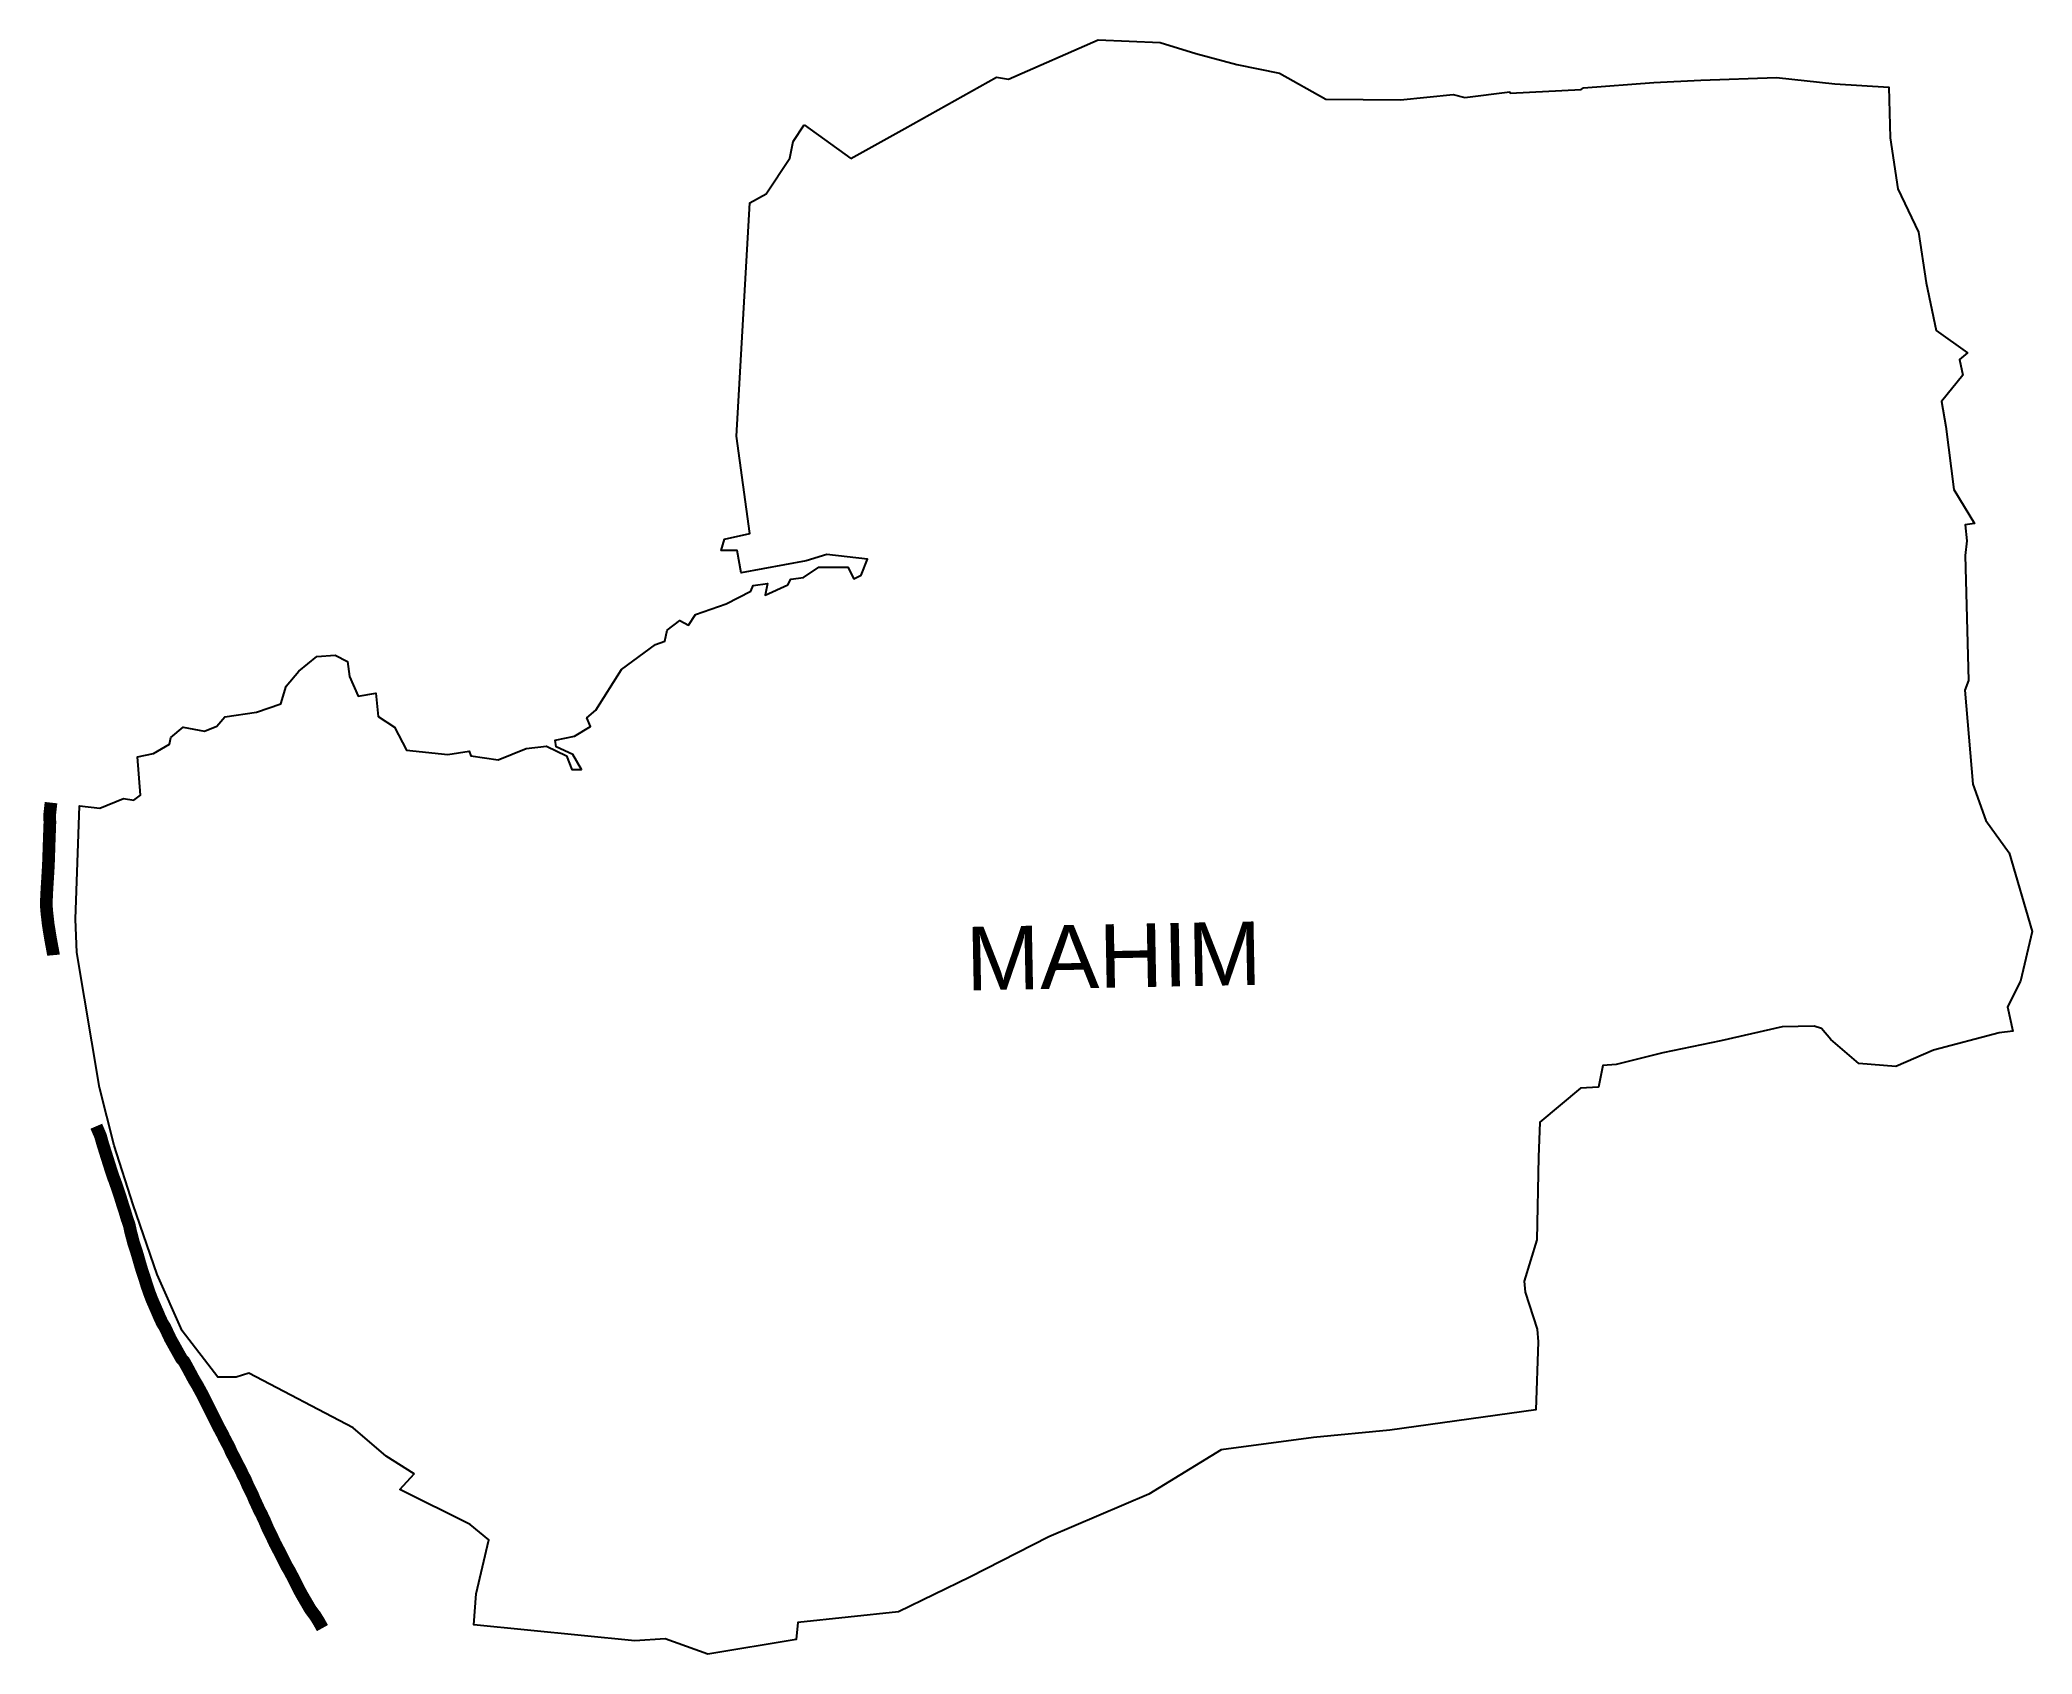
# Model space of a CAD drawing. Header units: metres. Extents: x 259979 to 267842, y 2171850 to 2178220.
import ezdxf

# ---------------------------------------------------------------- set-up
doc = ezdxf.new("R2010")
doc.units = ezdxf.units.M
for name, color, linetype in [('NATURALLY PROTECTED', 3, 'Continuous'), ('village', 3, 'Continuous'), ('VILLAGE NAME', 250, 'Continuous')]:
    doc.layers.add(name, color=color, linetype=linetype)

msp = doc.modelspace()

# ---------------------------------------------------------------- linework, layer by layer
at = {"color": 3}
msp.add_lwpolyline([(262995.6, 2177885.2), (263180.4, 2177752.6)], dxfattribs=at)
at = {"layer": 'NATURALLY PROTECTED', "color": 116, "true_color": 0x136734, "const_width": 50, "flags": 128}
for points in [[(260033.2, 2174608.2), (260032.9, 2174611.4), (260021.9, 2174670.5), (260012.4, 2174728.9), (260007.3, 2174773.8), (260004.4, 2174808.6), (260007.1, 2174865), (260010.7, 2174923.8), (260013.1, 2174964.4), (260014.7, 2175010.6), (260016.6, 2175069.1), (260018.8, 2175128.9), (260018.5, 2175166.2), (260023.4, 2175210)], [(260202.1, 2173933.1), (260218.5, 2173895.1), (260227.5, 2173863.2), (260239.7, 2173824.6), (260251.3, 2173787.7), (260262.5, 2173752.2), (260270.8, 2173728.1), (260274, 2173720.4), (260279.9, 2173703.6), (260291.3, 2173670.5), (260300.9, 2173640.3), (260306.9, 2173620.7), (260315, 2173596.1), (260323.1, 2173568.7), (260331.9, 2173544.1), (260337.6, 2173517.3), (260343.7, 2173494.3), (260348.5, 2173475.2), (260359.7, 2173441.6), (260368.3, 2173412.5), (260373.8, 2173392.7), (260381.5, 2173366.8), (260391.5, 2173337.2), (260401, 2173306), (260410.7, 2173277.7), (260420.7, 2173251.1), (260431.8, 2173225.6), (260443.4, 2173199.3), (260450.9, 2173181.5), (260462.3, 2173156.8), (260473, 2173139.9), (260494.3, 2173094.4), (260519.2, 2173049.8), (260538.8, 2173014.8), (260548.1, 2173005.1), (260562, 2172980), (260571.4, 2172962.6), (260587, 2172933.4), (260601.3, 2172909.8), (260616.9, 2172881.1), (260626.1, 2172863.1), (260635.8, 2172844.4), (260653, 2172809.1), (260669, 2172777), (260682.3, 2172750.6), (260698.7, 2172720.3), (260708.4, 2172700.6), (260723.5, 2172672.4), (260731.1, 2172656.5), (260734.6, 2172647.6), (260743.8, 2172630.2), (260756, 2172605.7), (260767.2, 2172584.9), (260781, 2172556.6), (260791, 2172537.2), (260801.7, 2172511.7), (260818.5, 2172478.8), (260828, 2172455.1), (260835.6, 2172439.7), (260845.4, 2172418), (260853.2, 2172403.5), (260865.7, 2172377.6), (260878.8, 2172346.2), (260892.8, 2172318.3), (260906.9, 2172287.7), (260923.4, 2172256.5), (260938.6, 2172226.4), (260952.3, 2172198.7), (260967.1, 2172174), (260984.9, 2172138.7), (260999, 2172110.5), (261011.3, 2172087.7), (261030, 2172055.6), (261047.1, 2172026), (261066.1, 2172001.1), (261080, 2171978.6), (261094.5, 2171952.5)]]:
    msp.add_lwpolyline(points, dxfattribs=at)
at = {"layer": 'village', "color": 3}
for points in [[(263180.4, 2177752.6, 0), (263392.9, 2177869.7, 0), (263754.9, 2178073.5, 0), (263802.3, 2178065.1, 0), (264156, 2178220.2, 0), (264401.1, 2178210.1, 0), (264541.6, 2178166.6, 0), (264703.5, 2178122.6, 0), (264871.9, 2178088.4, 0), (265053.8, 2177986.3, 0), (265349.1, 2177983.1, 0), (265557, 2178004.5, 0), (265603.1, 2177992.6, 0), (265780.5, 2178014.6, 0), (265782.1, 2178010.4, 0), (266061.4, 2178024.3, 0), (266071, 2178030.5, 0), (266348.8, 2178051.8, 0), (266534.8, 2178061.3, 0), (266833, 2178071.5, 0), (267063.5, 2178046.1, 0), (267275.8, 2178033.9, 0), (267281.8, 2177834, 0), (267312.3, 2177632, 0), (267393.6, 2177461.9, 0), (267423.4, 2177261.4, 0), (267463, 2177072.9, 0), (267586.1, 2176985.4, 0), (267555.6, 2176958.3, 0), (267567.8, 2176897.1, 0), (267484, 2176793.3, 0), (267500.8, 2176695, 0), (267532.7, 2176445.9, 0), (267613.8, 2176311.6, 0), (267577, 2176306.2, 0), (267584.4, 2176242.8, 0), (267577.1, 2176185.3, 0), (267591, 2175691.7, 0), (267575.6, 2175653.8, 0), (267608.2, 2175282.9, 0), (267659.5, 2175140, 0), (267751.1, 2175012.2, 0), (267841.7, 2174702, 0)], [(267841.7, 2174702, 0), (267796, 2174505.2, 0), (267744.9, 2174404, 0), (267765, 2174307.8, 0), (267712, 2174302.2, 0), (267452.8, 2174233.7, 0), (267303.4, 2174168.4, 0), (267157.2, 2174181.1, 0), (267047.6, 2174274.8, 0), (267009.9, 2174318.9, 0), (266981.6, 2174328.6, 0), (266854.8, 2174324.8, 0), (266612.5, 2174270.3, 0), (266384.1, 2174222.7, 0), (266199.6, 2174176.8, 0), (266146.9, 2174172.6, 0), (266130, 2174087.8, 0), (266059.6, 2174082.8, 0), (265898.8, 2173949.7, 0), (265893.3, 2173811.5, 0), (265887.5, 2173485.2, 0), (265837.5, 2173321.1, 0), (265841.3, 2173278.3, 0), (265888.5, 2173132.1, 0), (265892.7, 2173082.2, 0), (265882.5, 2172813.4, 0), (265307.4, 2172734.2, 0), (265006.2, 2172705.1, 0), (264640.9, 2172655.6, 0), (264356.3, 2172481.4, 0), (263961.3, 2172312.5, 0), (263650, 2172153.2, 0), (263367.9, 2172016.2, 0), (262970.6, 2171974.3, 0), (262964, 2171908.2, 0), (262616.1, 2171849.8, 0), (262446.7, 2171910.1, 0), (262327.3, 2171902.8, 0), (261692.5, 2171965.2, 0), (261701.4, 2172088, 0), (261750.8, 2172301, 0), (261677.3, 2172361, 0), (261400.2, 2172498.9, 0), (261456.6, 2172561.2, 0), (261346.1, 2172631.2, 0), (261216.3, 2172742.3, 0), (260804.5, 2172958.8, 0), (260753.7, 2172942.8, 0), (260681.1, 2172942.7, 0), (260540.7, 2173125.7, 0), (260441.8, 2173348.6, 0), (260347.4, 2173622.3, 0), (260272.5, 2173857.1, 0), (260215, 2174085.6, 0), (260125.4, 2174619, 0), (260119.4, 2174750.3, 0), (260135.8, 2175197.1, 0), (260216, 2175187.7, 0), (260308.8, 2175226.8, 0), (260349.7, 2175219.3, 0), (260376.2, 2175239, 0), (260365, 2175390.7, 0), (260427.8, 2175403.9, 0), (260490.5, 2175440.2, 0), (260495.8, 2175467.4, 0), (260545.3, 2175507.8, 0), (260628.9, 2175492, 0), (260677.5, 2175511.8, 0), (260709.4, 2175548.4, 0), (260834.3, 2175567.4, 0), (260930.3, 2175599.4, 0), (260950.8, 2175669.5, 0), (261001.4, 2175728.3, 0), (261072.8, 2175787.1, 0), (261144.8, 2175792.3, 0), (261192.8, 2175766.5, 0), (261201.4, 2175708.4, 0), (261235.4, 2175630.6, 0), (261305.6, 2175641.9, 0), (261314.6, 2175550.2, 0), (261378.9, 2175507.6, 0), (261426.2, 2175417.7, 0), (261589.9, 2175400, 0), (261673.3, 2175412.6, 0), (261680.2, 2175394.1, 0), (261788.1, 2175378.4, 0), (261898.8, 2175423.1, 0), (261979.1, 2175433.3, 0), (262058.1, 2175395, 0), (262078.9, 2175340.2, 0), (262116.8, 2175340.3, 0), (262082.8, 2175400.1, 0), (262016.8, 2175430.5, 0), (262013.2, 2175456.2, 0), (262089, 2175472.1, 0), (262152.1, 2175511, 0), (262138.2, 2175545.3, 0), (262173.3, 2175574.8, 0), (262274.3, 2175734.8, 0), (262409.3, 2175833.7, 0), (262446.3, 2175847.9, 0), (262455.4, 2175890.9, 0), (262505.6, 2175928.2, 0), (262539.8, 2175910.8, 0), (262567.1, 2175953.1, 0), (262687.3, 2175994.7, 0), (262784.5, 2176045, 0), (262794.7, 2176066.3, 0), (262851.2, 2176075.2, 0), (262842, 2176028.5, 0), (262931, 2176069.9, 0), (262943.2, 2176091.8, 0), (262992.5, 2176098.7, 0), (263053.1, 2176139.2, 0), (263168.5, 2176138.7, 0), (263191.7, 2176093.2, 0), (263221.2, 2176107.4, 0), (263245.1, 2176171.5, 0), (263085.5, 2176189.5, 0), (263003.3, 2176164.5, 0), (262746.8, 2176116.7, 0), (262730.6, 2176204.8, 0), (262667.8, 2176205.6, 0), (262681.6, 2176249.4, 0), (262781.4, 2176272.7, 0), (262728.5, 2176656.8, 0), (262780.9, 2177576.9, 0), (262845.2, 2177611.9, 0), (262939.2, 2177753.9, 0), (262951.7, 2177818.4, 0), (262995.6, 2177885.2, 0)]]:
    msp.add_polyline3d(points, dxfattribs=at)

# ---------------------------------------------------------------- texts
at = {"layer": 'VILLAGE NAME', "insert": (263631.4, 2174719.3), "char_height": 250.513, "attachment_point": 1, "rotation": 1.10283}
msp.add_mtext_dynamic_manual_height_columns('{\\fArial|b0|i0|c0|p34;MAHIM}', width=1674.558, gutter_width=1252.6, heights=[0], dxfattribs=at)

doc.saveas('drawing.dxf')
